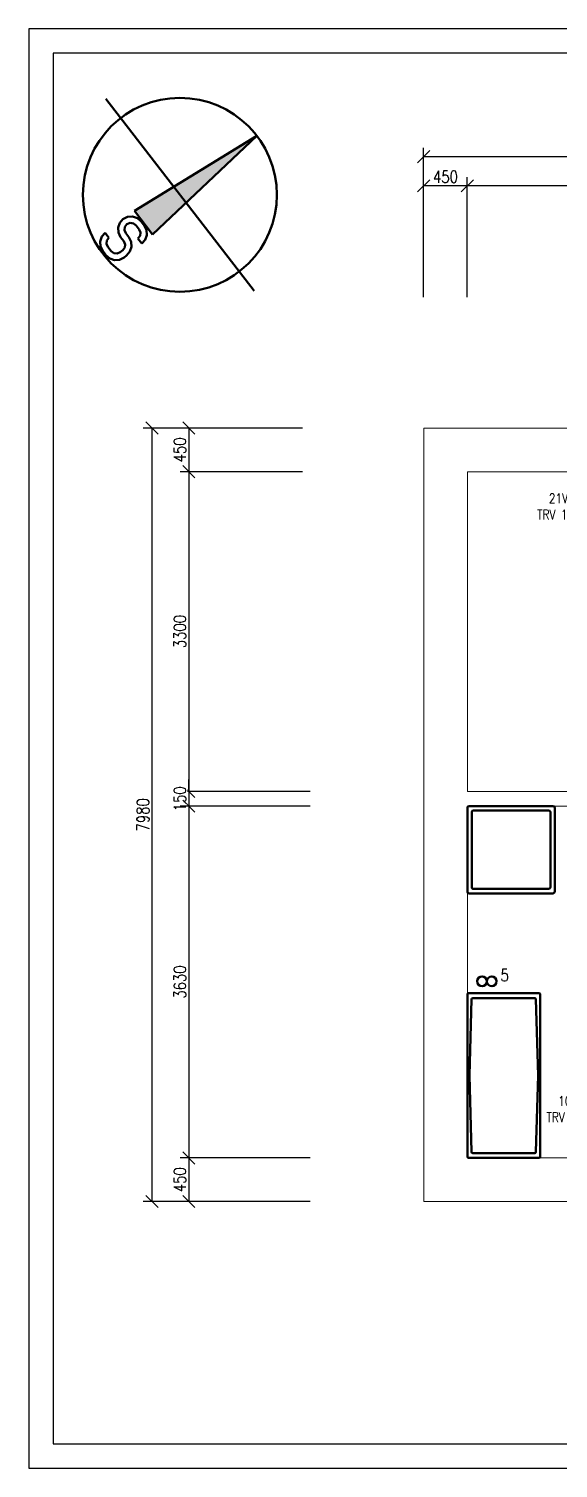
# Model space of a CAD drawing. Header units: millimetres. Extents: x 13441 to 178833, y -33721 to 19284.
# Drawn here: x 13441 to 18896, y 4434 to 19284 of the extents above; entities that cross this region are included whole.
import ezdxf

# ---------------------------------------------------------------- set-up
doc = ezdxf.new("R2010")
doc.units = ezdxf.units.MM
doc.header["$LTSCALE"] = 10
for name, color, linetype, lineweight in [('CKFORMATY', 3, 'Continuous', 25), ('CKKOTY', 3, 'Continuous', 25), ('CKTEXTY_MALE', 3, 'Continuous', 18), ('slepá matrice', 7, 'Continuous', 20), ('T-stoupacky', 7, 'Continuous', 50), ('Z-sipky', 7, 'Continuous', 50), ('Z-zar_predmety', 7, 'Continuous', 50)]:
    doc.layers.add(name, color=color, linetype=linetype, lineweight=lineweight)
doc.layers.add('T-otopna_telesa-popis', color=7, linetype='Continuous')
doc.styles.get("Standard").update_dxf_attribs({"font": 'simplex.shx', "width": 0.8})
doc.dimstyles.new('CADKON', dxfattribs={"dimscale": 50, "dimtxt": 2.5, "dimasz": 2.5, "dimexe": 1.8, "dimexo": 25, "dimgap": 0.6, "dimtad": 1, "dimrnd": 1, "dimtxsty": 'Standard', "dimblk1": 'OBLIQUE', "dimblk2": 'OBLIQUE', "dimsah": 1, "dimcen": 2.5, "dimadec": 1, "dimazin": 2, "dimtfac": 1, "dimtix": 1, "dimtmove": 2, "dimatfit": 3, "dimldrblk": 'OPEN30', "dimfxl": 25, "dimfxlon": 1, "dimtfill": 1, "dimtolj": 1, "dimarcsym": 0})

# ---------------------------------------------------------------- blocks, each defined once
blk = doc.blocks.new('_OBLIQUE')
at = {"color": 0, "linetype": 'ByBlock'}
blk.add_line((-0.5, -0.5), (0.5, 0.5), dxfattribs=at)
blk = doc.blocks.new('*D89')
at = {"layer": 'CKKOTY', "color": 0, "lineweight": -2, "transparency": 16777216}
for p, q in [((17510, 16715), (17510, 18055)), ((28490, 16715), (28490, 18055)), ((17510, 17965), (28490, 17965))]:
    blk.add_line(p, q, dxfattribs=at)
at = {"layer": 'DEFPOINTS', "color": 0, "transparency": 16777216}
for p in [(28490, 17965), (17510, 15165), (28490, 15165)]:
    blk.add_point(p, dxfattribs=at)
at = {"layer": 'CKKOTY', "color": 0, "lineweight": -2, "transparency": 16777216, "xscale": 125, "yscale": 125, "zscale": 125, "rotation": 180}
blk.add_blockref('_OBLIQUE', (17510, 17965), dxfattribs=at)
at = {"layer": 'CKKOTY', "color": 0, "lineweight": -2, "transparency": 16777216, "xscale": 125, "yscale": 125, "zscale": 125}
blk.add_blockref('_OBLIQUE', (28490, 17965), dxfattribs=at)
at = {"layer": 'CKKOTY', "color": 0, "transparency": 16777216, "insert": (23000, 18057), "char_height": 125, "attachment_point": 5, "bg_fill": 3, "box_fill_scale": 1.1, "bg_fill_color": 256, "bg_fill_true_color": 13158600, "bg_fill_transparency": 0}
blk.add_mtext('\\A1;10980', dxfattribs=at)
blk = doc.blocks.new('_Open30')
at = {"color": 0, "lineweight": -2}
for p, q in [((-1, 0.27), (0, 0)), ((0, 0), (-1, -0.27)), ((0, 0), (-1, 0))]:
    blk.add_line(p, q, dxfattribs=at)
blk = doc.blocks.new('*D95')
at = {"layer": 'CKKOTY', "color": 0, "lineweight": -2, "transparency": 16777216}
for p, q in [((17960, 16516), (17960, 17755)), ((21960, 16516), (21960, 17755)), ((21960, 17665), (17960, 17665))]:
    blk.add_line(p, q, dxfattribs=at)
at = {"layer": 'DEFPOINTS', "color": 0, "transparency": 16777216}
for p in [(17960, 17665), (17960, 15266), (21960, 15266)]:
    blk.add_point(p, dxfattribs=at)
at = {"layer": 'CKKOTY', "color": 0, "lineweight": -2, "transparency": 16777216, "xscale": 125, "yscale": 125, "zscale": 125, "rotation": 180}
blk.add_blockref('_OBLIQUE', (17960, 17665), dxfattribs=at)
at = {"layer": 'CKKOTY', "color": 0, "lineweight": -2, "transparency": 16777216, "xscale": 125, "yscale": 125, "zscale": 125}
blk.add_blockref('_OBLIQUE', (21960, 17665), dxfattribs=at)
at = {"layer": 'CKKOTY', "color": 0, "transparency": 16777216, "insert": (19960, 17757), "char_height": 125, "attachment_point": 5, "bg_fill": 3, "box_fill_scale": 1.1, "bg_fill_color": 256, "bg_fill_true_color": 13158600, "bg_fill_transparency": 0}
blk.add_mtext('\\A1;4000', dxfattribs=at)
blk = doc.blocks.new('*D96')
at = {"layer": 'CKKOTY', "color": 0, "lineweight": -2, "transparency": 16777216}
for p, q in [((17510, 16516), (17510, 17755)), ((17960, 16516), (17960, 17755)), ((17960, 17665), (17510, 17665))]:
    blk.add_line(p, q, dxfattribs=at)
at = {"layer": 'DEFPOINTS', "color": 0, "transparency": 16777216}
for p in [(17510, 17665), (17510, 15266), (17960, 15266)]:
    blk.add_point(p, dxfattribs=at)
at = {"layer": 'CKKOTY', "color": 0, "lineweight": -2, "transparency": 16777216, "xscale": 125, "yscale": 125, "zscale": 125, "rotation": 180}
blk.add_blockref('_OBLIQUE', (17510, 17665), dxfattribs=at)
at = {"layer": 'CKKOTY', "color": 0, "lineweight": -2, "transparency": 16777216, "xscale": 125, "yscale": 125, "zscale": 125}
blk.add_blockref('_OBLIQUE', (17960, 17665), dxfattribs=at)
at = {"layer": 'CKKOTY', "color": 0, "transparency": 16777216, "insert": (17735, 17757), "char_height": 125, "attachment_point": 5, "bg_fill": 3, "box_fill_scale": 1.1, "bg_fill_color": 256, "bg_fill_true_color": 13158600, "bg_fill_transparency": 0}
blk.add_mtext('\\A1;450', dxfattribs=at)
blk = doc.blocks.new('*D97')
at = {"layer": 'CKKOTY', "color": 0, "lineweight": -2, "transparency": 16777216}
for p, q in [((15960, 15165), (14620, 15165)), ((14710, 15165), (14710, 7185)), ((15960, 7185), (14620, 7185))]:
    blk.add_line(p, q, dxfattribs=at)
at = {"layer": 'DEFPOINTS', "color": 0, "transparency": 16777216}
for p in [(17510, 15165), (14710, 7185), (17510, 7185)]:
    blk.add_point(p, dxfattribs=at)
at = {"layer": 'CKKOTY', "color": 0, "lineweight": -2, "transparency": 16777216, "xscale": 125, "yscale": 125, "zscale": 125}
for p, rotation in [((14710, 15165), 90), ((14710, 7185), 270)]:
    blk.add_blockref('_OBLIQUE', p, dxfattribs=dict(at, rotation=rotation))
at = {"layer": 'CKKOTY', "color": 0, "transparency": 16777216, "insert": (14618, 11175), "char_height": 125, "attachment_point": 5, "rotation": 90, "bg_fill": 3, "box_fill_scale": 1.1, "bg_fill_color": 256, "bg_fill_true_color": 13158600, "bg_fill_transparency": 0}
blk.add_mtext('\\A1;7980', dxfattribs=at)
blk = doc.blocks.new('*D98')
at = {"layer": 'CKKOTY', "color": 0, "lineweight": -2, "transparency": 16777216}
for p, q in [((16260, 15165), (15001, 15165)), ((15091, 15165), (15091, 14715)), ((16260, 14715), (15001, 14715))]:
    blk.add_line(p, q, dxfattribs=at)
at = {"layer": 'DEFPOINTS', "color": 0, "transparency": 16777216}
for p in [(17510, 15165), (15091, 14715), (17510, 14715)]:
    blk.add_point(p, dxfattribs=at)
at = {"layer": 'CKKOTY', "color": 0, "lineweight": -2, "transparency": 16777216, "xscale": 125, "yscale": 125, "zscale": 125}
for p, rotation in [((15091, 15165), 90), ((15091, 14715), 270)]:
    blk.add_blockref('_OBLIQUE', p, dxfattribs=dict(at, rotation=rotation))
at = {"layer": 'CKKOTY', "color": 0, "transparency": 16777216, "insert": (14998, 14940), "char_height": 125, "attachment_point": 5, "rotation": 90, "bg_fill": 3, "box_fill_scale": 1.1, "bg_fill_color": 256, "bg_fill_true_color": 13158600, "bg_fill_transparency": 0}
blk.add_mtext('\\A1;450', dxfattribs=at)
blk = doc.blocks.new('*D99')
at = {"layer": 'CKKOTY', "color": 0, "lineweight": -2, "transparency": 16777216}
for p, q in [((16260, 14715), (15001, 14715)), ((15091, 14715), (15091, 11415)), ((16341, 11415), (15001, 11415))]:
    blk.add_line(p, q, dxfattribs=at)
at = {"layer": 'DEFPOINTS', "color": 0, "transparency": 16777216}
for p in [(17510, 14715), (15091, 11415), (17960, 11415)]:
    blk.add_point(p, dxfattribs=at)
at = {"layer": 'CKKOTY', "color": 0, "lineweight": -2, "transparency": 16777216, "xscale": 125, "yscale": 125, "zscale": 125}
for p, rotation in [((15091, 14715), 90), ((15091, 11415), 270)]:
    blk.add_blockref('_OBLIQUE', p, dxfattribs=dict(at, rotation=rotation))
at = {"layer": 'CKKOTY', "color": 0, "transparency": 16777216, "insert": (14998, 13065), "char_height": 125, "attachment_point": 5, "rotation": 90, "bg_fill": 3, "box_fill_scale": 1.1, "bg_fill_color": 256, "bg_fill_true_color": 13158600, "bg_fill_transparency": 0}
blk.add_mtext('\\A1;3300', dxfattribs=at)
blk = doc.blocks.new('*D100')
at = {"layer": 'CKKOTY', "color": 0, "lineweight": -2, "transparency": 16777216}
for p, q in [((15091, 11415), (15091, 11540)), ((16341, 11415), (15001, 11415)), ((15091, 11415), (15091, 11265)), ((16341, 11265), (15001, 11265)), ((15091, 11265), (15091, 11140))]:
    blk.add_line(p, q, dxfattribs=at)
at = {"layer": 'DEFPOINTS', "color": 0, "transparency": 16777216}
for p in [(17960, 11415), (17960, 11265)]:
    blk.add_point(p, dxfattribs=at)
at = {"layer": 'CKKOTY', "color": 0, "lineweight": -2, "transparency": 16777216, "xscale": 125, "yscale": 125, "zscale": 125}
for p, rotation in [((15091, 11415), 270), ((15091, 11265), 90)]:
    blk.add_blockref('_OBLIQUE', p, dxfattribs=dict(at, rotation=rotation))
at = {"layer": 'CKKOTY', "color": 0, "transparency": 16777216, "insert": (14998, 11340), "char_height": 125, "attachment_point": 5, "rotation": 90, "bg_fill": 3, "box_fill_scale": 1.1, "bg_fill_color": 256, "bg_fill_true_color": 13158600, "bg_fill_transparency": 0}
blk.add_mtext('\\A1;150', dxfattribs=at)
at = {"layer": 'DEFPOINTS', "color": 0, "transparency": 16777216}
blk.add_point((15091, 11265), dxfattribs=at)
blk = doc.blocks.new('*D101')
at = {"layer": 'CKKOTY', "color": 0, "lineweight": -2, "transparency": 16777216}
for p, q in [((16341, 11265), (15001, 11265)), ((15091, 11265), (15091, 7635)), ((16341, 7635), (15001, 7635))]:
    blk.add_line(p, q, dxfattribs=at)
at = {"layer": 'DEFPOINTS', "color": 0, "transparency": 16777216}
for p in [(17960, 11265), (15091, 7635), (17960, 7635)]:
    blk.add_point(p, dxfattribs=at)
at = {"layer": 'CKKOTY', "color": 0, "lineweight": -2, "transparency": 16777216, "xscale": 125, "yscale": 125, "zscale": 125}
for p, rotation in [((15091, 11265), 90), ((15091, 7635), 270)]:
    blk.add_blockref('_OBLIQUE', p, dxfattribs=dict(at, rotation=rotation))
at = {"layer": 'CKKOTY', "color": 0, "transparency": 16777216, "insert": (14998, 9450), "char_height": 125, "attachment_point": 5, "rotation": 90, "bg_fill": 3, "box_fill_scale": 1.1, "bg_fill_color": 256, "bg_fill_true_color": 13158600, "bg_fill_transparency": 0}
blk.add_mtext('\\A1;3630', dxfattribs=at)
blk = doc.blocks.new('*D102')
at = {"layer": 'CKKOTY', "color": 0, "lineweight": -2, "transparency": 16777216}
for p, q in [((16341, 7635), (15001, 7635)), ((15091, 7635), (15091, 7185)), ((16341, 7185), (15001, 7185))]:
    blk.add_line(p, q, dxfattribs=at)
at = {"layer": 'DEFPOINTS', "color": 0, "transparency": 16777216}
for p in [(17960, 7635), (15091, 7185), (17960, 7185)]:
    blk.add_point(p, dxfattribs=at)
at = {"layer": 'CKKOTY', "color": 0, "lineweight": -2, "transparency": 16777216, "xscale": 125, "yscale": 125, "zscale": 125}
for p, rotation in [((15091, 7635), 90), ((15091, 7185), 270)]:
    blk.add_blockref('_OBLIQUE', p, dxfattribs=dict(at, rotation=rotation))
at = {"layer": 'CKKOTY', "color": 0, "transparency": 16777216, "insert": (14998, 7410), "char_height": 125, "attachment_point": 5, "rotation": 90, "bg_fill": 3, "box_fill_scale": 1.1, "bg_fill_color": 256, "bg_fill_true_color": 13158600, "bg_fill_transparency": 0}
blk.add_mtext('\\A1;450', dxfattribs=at)
blk = doc.blocks.new('*U129')
at = {"linetype": 'ByBlock'}
for p, q in [((18, 900), (882, 900)), ((0, 882), (0, 18)), ((45, 837), (45, 63)), ((63, 855), (837, 855)), ((855, 837), (855, 63)), ((900, 882), (900, 18)), ((18, 0), (882, 0)), ((63, 45), (837, 45))]:
    blk.add_line(p, q, dxfattribs=at)
for centre, start, end in [((18, 882), 90, 180), ((882, 882), 0, 90), ((63, 837), 90, 180), ((837, 837), 0, 90), ((18, 18), 180, 270), ((63, 63), 180, 270), ((837, 63), 270, 0), ((882, 18), 270, 0)]:
    blk.add_arc(centre, 18, start, end, dxfattribs=at)
blk = doc.blocks.new('*U130', base_point=(-850, 750))
at = {"linetype": 'ByBlock'}
for p, q in [((-838, 750), (838, 750)), ((-850, 738), (-850, 12)), ((-800, 694.082435), (-800, 55.917565)), ((-788.332676, 706.077823), (0, 727.941176)), ((0, 727.941176), (788.327261, 706.434086)), ((800, 694.438549), (800, 55.561451)), ((850, 738), (850, 12)), ((-838, 0), (838, 0)), ((-788.332676, 43.922177), (0, 22.058824)), ((0, 22.058824), (788.327261, 43.565914))]:
    blk.add_line(p, q, dxfattribs=at)
for centre, start, end in [((-838, 738), 90, 180), ((838, 738), 0, 90), ((-788, 694.082435), 91.588615, 180), ((788, 694.438549), 0, 88.437248), ((-838, 12), 180, 270), ((-788, 55.917565), 180, 268.411385), ((788, 55.561451), 271.562752, 0), ((838, 12), 270, 0)]:
    blk.add_arc(centre, 12, start, end, dxfattribs=at)
blk = doc.blocks.new('*U200', base_point=(13970, 12755))
at = {"color": 0, "linetype": 'ByBlock', "lineweight": -2}
for p, q in [((13816, 12283), (13970, 13755)), ((13970, 13755), (14122, 12283)), ((12719, 12755), (15221, 12755)), ((13820, 12189), (13810, 12138)), ((14122, 12283), (13816, 12283)), ((13849, 12233), (13820, 12189)), ((13892, 12262), (13849, 12233)), ((13910, 12196), (13885, 12172)), ((13943, 12272), (13892, 12262)), ((13943, 12205), (13910, 12196)), ((13996, 12272), (13943, 12272)), ((13943, 12205), (13996, 12205)), ((14047, 12262), (13996, 12272)), ((14030, 12196), (13996, 12205)), ((14054, 12172), (14030, 12196)), ((14091, 12233), (14047, 12262)), ((14120, 12189), (14091, 12233)), ((14130, 12138), (14120, 12189)), ((13810, 12138), (13820, 12087)), ((13820, 12087), (13849, 12044)), ((13849, 12044), (13892, 12015)), ((13885, 12172), (13876, 12138)), ((13876, 12138), (13885, 12105)), ((13885, 12105), (13910, 12081)), ((13910, 12081), (13943, 12072)), ((13943, 12072), (13996, 12072)), ((14047, 12062), (13996, 12072)), ((14091, 12033), (14047, 12062)), ((14063, 12138), (14054, 12172)), ((14063, 12138), (14130, 12138)), ((14120, 11990), (14091, 12033)), ((13810, 11905), (13820, 11854)), ((13876, 11905), (13810, 11905)), ((13876, 11905), (13885, 11872)), ((13892, 12015), (13943, 12005)), ((13943, 12005), (13996, 12005)), ((14030, 11996), (13996, 12005)), ((14054, 11972), (14030, 11996)), ((14063, 11939), (14054, 11972)), ((14054, 11872), (14063, 11905)), ((14063, 11905), (14063, 11939)), ((14130, 11939), (14120, 11990)), ((14120, 11854), (14130, 11905)), ((14130, 11905), (14130, 11939)), ((13820, 11854), (13849, 11811)), ((13849, 11811), (13892, 11782)), ((13885, 11872), (13910, 11848)), ((13892, 11782), (13943, 11772)), ((13910, 11848), (13943, 11839)), ((13943, 11839), (13996, 11839)), ((13943, 11772), (13996, 11772)), ((13996, 11839), (14030, 11848)), ((13996, 11772), (14047, 11782)), ((14030, 11848), (14054, 11872)), ((14047, 11782), (14091, 11811)), ((14091, 11811), (14120, 11854))]:
    blk.add_line(p, q, dxfattribs=at)
blk.add_circle((13970, 12755), 1000, dxfattribs=at)
blk.add_solid([(13816, 12283), (14122, 12283), (13970, 13755)], dxfattribs=at)
blk = doc.blocks.new('*U203', base_point=(26775, 0))
at = {"layer": 'CKFORMATY', "linetype": 'Continuous'}
for p, q in [((26775, 14850), (0, 14850)), ((0, 14850), (0, 0)), ((26525, 14600), (250, 14600)), ((250, 14600), (250, 250)), ((250, 250), (26525, 250)), ((0, 0), (26775, 0))]:
    blk.add_line(p, q, dxfattribs=at)
blk = doc.blocks.new('*U227', base_point=(100, 0))
at = {"color": 0, "linetype": 'ByBlock', "lineweight": -2}
for centre in [(50, 0), (150, 0)]:
    blk.add_circle(centre, 50, dxfattribs=at)

msp = doc.modelspace()

# ---------------------------------------------------------------- linework, layer by layer
at = {"layer": 'slepá matrice'}
for p, q in [((28490.45, 15164.686), (17510.45, 15164.686)), ((17510.45, 15164.686), (17510.45, 7184.686)), ((21960.45, 14714.686), (17960.45, 14714.686)), ((17960.45, 14714.686), (17960.45, 11414.686)), ((17960.45, 11414.686), (20910.45, 11414.686)), ((17960.45, 11264.686), (20910.45, 11264.686)), ((17960.45, 11264.686), (17960.45, 7634.686)), ((17510.45, 7634.686), (17510.45, 7184.686)), ((17960.45, 7634.686), (20660.45, 7634.686)), ((17510.45, 7184.686), (28490.45, 7184.686)), ((17960.45, 7184.686), (17510.45, 7184.686))]:
    msp.add_line(p, q, dxfattribs=at)

# ---------------------------------------------------------------- block references
at = {"layer": 'T-stoupacky', "rotation": 180}
msp.add_blockref('*U227', (18161.908, 9457.389), dxfattribs=at)
at = {"layer": 'Z-sipky', "rotation": 307.6235016224904}
msp.add_blockref('*U200', (14998.036, 17570.739), dxfattribs=at)

# ---------------------------------------------------------------- texts
at = {"layer": 'CKTEXTY_MALE', "linetype": 'ByBlock', "insert": (18302.07, 9582.389), "char_height": 125, "attachment_point": 1}
msp.add_mtext_dynamic_manual_height_columns('5', width=290.48171, gutter_width=625, heights=[0], dxfattribs=at)
at = {"layer": 'T-otopna_telesa-popis', "color": 102, "char_height": 100, "attachment_point": 5}
for s, insert in [('21VK 050060^JTRV 15/6 KPA 15', (19167.13, 14339.303)), ('10VK 050060^JTRV 15/1 KPA 15', (19264.751, 8122.131))]:
    msp.add_mtext(s, dxfattribs=dict(at, insert=insert))

# ---------------------------------------------------------------- next in the draw order: dimensions: what is measured, and where the dimension line sits
at = {"layer": 'CKKOTY'}
dim = msp.add_linear_dim(base=(28490.45, 17964.686), p1=(17510.45, 15164.686), p2=(28490.45, 15164.686), dimstyle='CADKON', dxfattribs=at)
dim.commit()
dim.dimension.update_dxf_attribs({"geometry": '*D89', "text_midpoint": (23000.45, 18057.186)})

# ---------------------------------------------------------------- next in the draw order: dimensions: what is measured, and where the dimension line sits
dim = msp.add_linear_dim(base=(17960.45, 17664.686), p1=(21960.45, 15265.545), p2=(17960.45, 15265.545), dimstyle='CADKON', dxfattribs=at)
dim.commit()
dim.dimension.update_dxf_attribs({"geometry": '*D95', "text_midpoint": (19960.45, 17757.186)})

# ---------------------------------------------------------------- next in the draw order: dimensions: what is measured, and where the dimension line sits
dim = msp.add_linear_dim(base=(17510.45, 17664.686), p1=(17960.45, 15265.545), p2=(17510.45, 15265.545), dimstyle='CADKON', dxfattribs=at)
dim.commit()
dim.dimension.update_dxf_attribs({"geometry": '*D96', "text_midpoint": (17735.45, 17757.186)})

# ---------------------------------------------------------------- next in the draw order: dimensions: what is measured, and where the dimension line sits
dim = msp.add_linear_dim(base=(14710.45, 7184.686), p1=(17510.45, 15164.686), p2=(17510.45, 7184.686), angle=90, dimstyle='CADKON', dxfattribs=at)
dim.commit()
dim.dimension.update_dxf_attribs({"geometry": '*D97', "text_midpoint": (14617.95, 11174.686)})

# ---------------------------------------------------------------- next in the draw order: dimensions: what is measured, and where the dimension line sits
dim = msp.add_linear_dim(base=(15090.76, 14714.686), p1=(17510.45, 15164.686), p2=(17510.45, 14714.686), angle=90, dimstyle='CADKON', dxfattribs=at)
dim.commit()
dim.dimension.update_dxf_attribs({"geometry": '*D98', "text_midpoint": (14998.26, 14939.686)})

# ---------------------------------------------------------------- next in the draw order: dimensions: what is measured, and where the dimension line sits
dim = msp.add_linear_dim(base=(15090.76, 11414.686), p1=(17510.45, 14714.686), p2=(17960.45, 11414.686), angle=90, dimstyle='CADKON', dxfattribs=at)
dim.commit()
dim.dimension.update_dxf_attribs({"geometry": '*D99', "text_midpoint": (14998.26, 13064.686)})

# ---------------------------------------------------------------- next in the draw order: dimensions: what is measured, and where the dimension line sits
dim = msp.add_linear_dim(base=(15090.76, 11264.686), p1=(17960.45, 11414.686), p2=(17960.45, 11264.686), angle=90, dimstyle='CADKON', dxfattribs=at)
dim.commit()
dim.dimension.update_dxf_attribs({"geometry": '*D100', "text_midpoint": (14998.26, 11339.686)})

# ---------------------------------------------------------------- next in the draw order: dimensions: what is measured, and where the dimension line sits
dim = msp.add_linear_dim(base=(15090.76, 7634.686), p1=(17960.45, 11264.686), p2=(17960.45, 7634.686), angle=90, dimstyle='CADKON', dxfattribs=at)
dim.commit()
dim.dimension.update_dxf_attribs({"geometry": '*D101', "text_midpoint": (14998.26, 9449.686)})

# ---------------------------------------------------------------- next in the draw order: block references
at = {"layer": 'Z-zar_predmety', "rotation": 269.9999999999992}
msp.add_blockref('*U129', (17960.45, 11264.686), dxfattribs=at)

# ---------------------------------------------------------------- next in the draw order: dimensions: what is measured, and where the dimension line sits
at = {"layer": 'CKKOTY'}
dim = msp.add_linear_dim(base=(15090.76, 7184.686), p1=(17960.45, 7634.686), p2=(17960.45, 7184.686), angle=90, dimstyle='CADKON', dxfattribs=at)
dim.commit()
dim.dimension.update_dxf_attribs({"geometry": '*D102', "text_midpoint": (14998.26, 7409.686)})

# ---------------------------------------------------------------- next in the draw order: block references
at = {"layer": 'CKFORMATY'}
msp.add_blockref('*U203', (40216.167, 4434.08), dxfattribs=at)
at = {"layer": 'Z-zar_predmety', "rotation": 90.00000000000006}
msp.add_blockref('*U130', (17960.45, 7634.686), dxfattribs=at)

doc.saveas('drawing.dxf')
